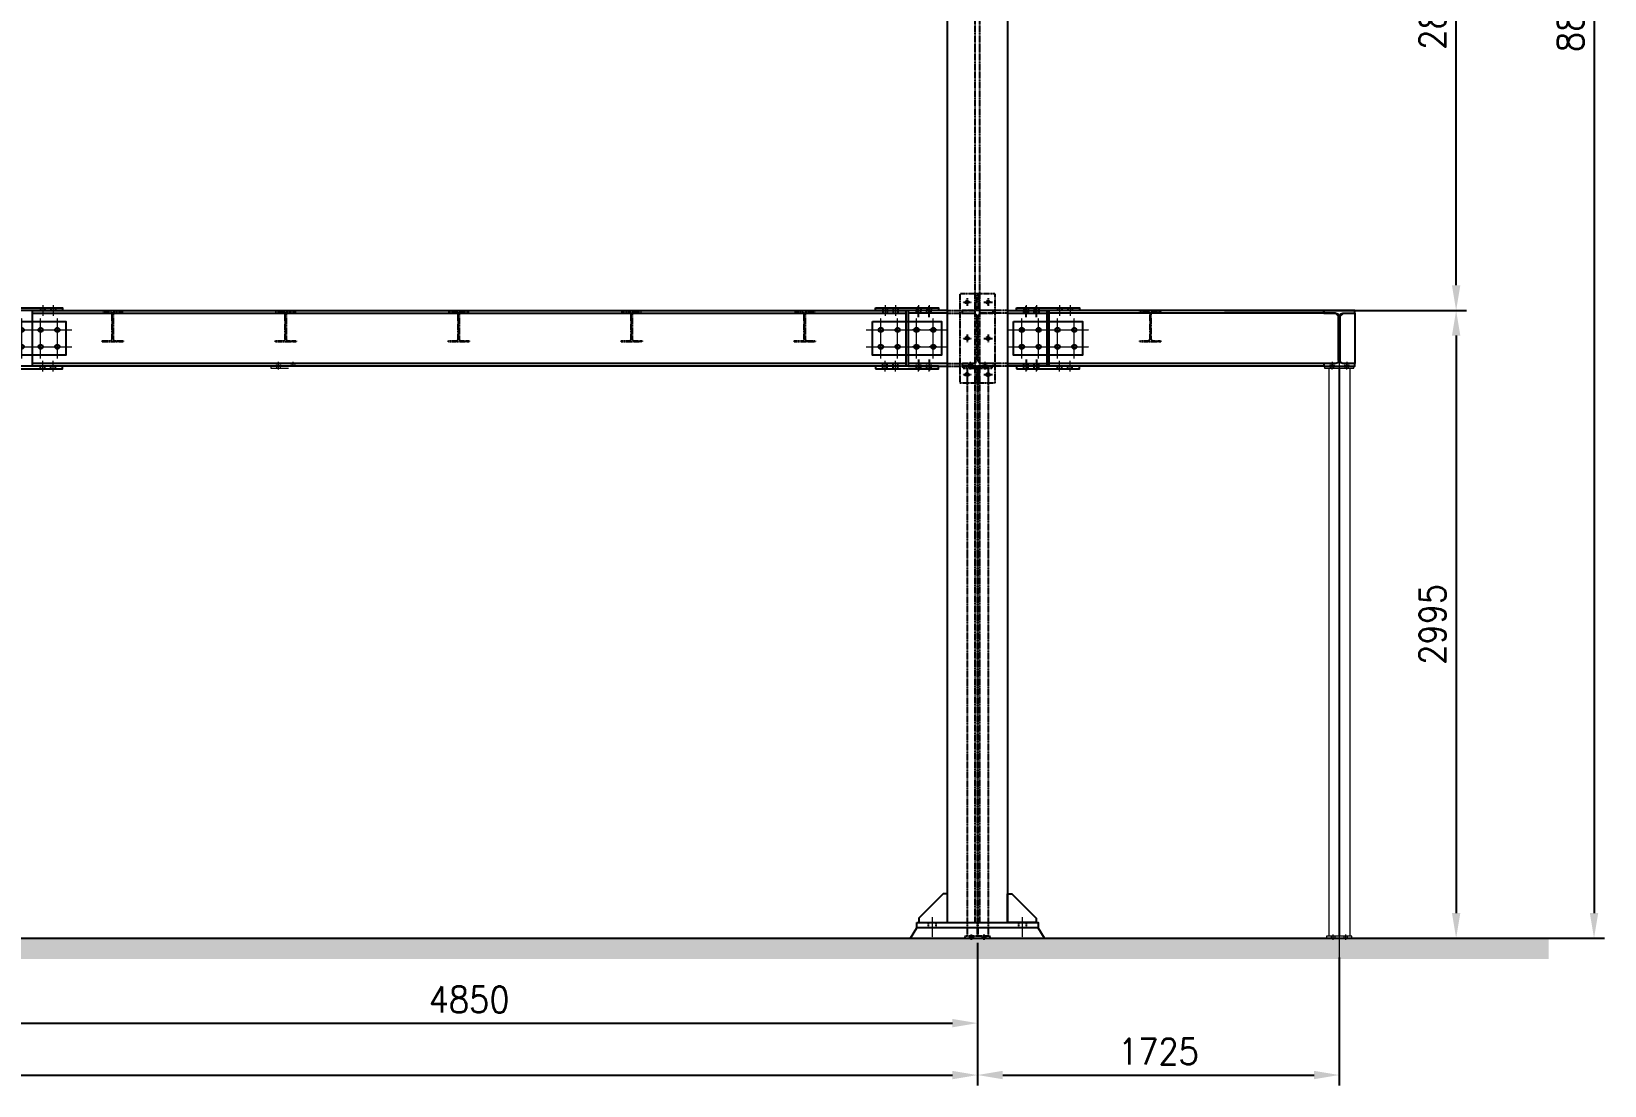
# Model space of a CAD drawing. Header units: millimetres. Extents: x 13669 to 217197, y -88248 to 24578.
# Drawn here: x 26428 to 33930, y 12129 to 17158 of the extents above; entities that cross this region are included whole.
import ezdxf

# ---------------------------------------------------------------- set-up
doc = ezdxf.new("R2010")
doc.units = ezdxf.units.MM
doc.linetypes.add('CENTER2', pattern=[1.125, 0.75, -0.125, 0.125, -0.125])
doc.linetypes.add('DASHED2', pattern=[0.375, 0.25, -0.125])
for name, color, linetype, lineweight in [('TITULOS', 6, 'Continuous', 60), ('Tx_EJES', 1, 'CENTER2', 5), ('Tx_M_CONTORNO FINO', 1, 'Continuous', 5)]:
    doc.layers.add(name, color=color, linetype=linetype, lineweight=lineweight)
for name, color, linetype in [('Tx-DDIM', 1, 'Continuous'), ('Tx_DDIM', 1, 'Continuous'), ('Tx_M_EQUIPOS', 4, 'Continuous'), ('Tx_M_EXISTENTES', 8, 'Continuous'), ('Tx_M_OCULTOS', 2, 'DASHED2'), ('Tx_M_OCULTOS FINO', 1, 'DASHED2')]:
    doc.layers.add(name, color=color, linetype=linetype)
doc.styles.add('ROMANS', font='romans.shx', dxfattribs={"width": 0.9})
doc.dimstyles.new('ESC 1-50', dxfattribs={"dimscale": 50, "dimtxt": 2.5, "dimasz": 2.4, "dimexe": 1, "dimexo": 1, "dimgap": 1, "dimtad": 1, "dimdec": 0, "dimtxsty": 'ROMANS', "dimcen": 2.5, "dimclrd": 256, "dimclre": 256, "dimclrt": 3, "dimadec": 0, "dimazin": 2, "dimtfac": 0.5, "dimtdec": 0, "dimtmove": 0, "dimatfit": 3, "dimfxl": 1, "dimtfill": 1, "dimtfillclr": 256, "dimtolj": 2, "dimlwd": -1, "dimarcsym": 0})

# ---------------------------------------------------------------- blocks, each defined once
blk = doc.blocks.new('A$Cd38fd534')
at = {"layer": 'Tx_EJES'}
for p, q in [((-69.1, 0), (319.1, 0)), ((0, -135.8), (0, 55.8)), ((80, -135.8), (80, 55.8)), ((170, -135.8), (170, 55.8)), ((250, -135.8), (250, 55.8)), ((-69.1, -80), (319.1, -80))]:
    blk.add_line(p, q, dxfattribs=at)
at = {"layer": 'Tx_M_EQUIPOS'}
blk.add_lwpolyline([(-40, 40), (290, 40), (290, -120), (-40, -120)], close=True, dxfattribs=at)
for centre in [(0, 0), (80, 0), (170, 0), (250, 0), (0, -80), (80, -80), (170, -80), (250, -80)]:
    blk.add_circle(centre, 10.5, dxfattribs=at)
blk = doc.blocks.new('A$C03c238ad')
at = {"layer": 'Tx_M_OCULTOS FINO'}
for p, q in [((-70.7, 40), (-29.3, 40)), ((-50, 58.7), (-50, 21.3)), ((29.3, 40), (70.7, 40)), ((50, 58.7), (50, 21.3)), ((-70.7, -133), (-29.3, -133)), ((-50, -114.3), (-50, -151.7)), ((29.3, -133), (70.7, -133)), ((50, -114.3), (50, -151.7)), ((-50, -287.3), (-50, -324.7)), ((50, -287.3), (50, -324.7)), ((-70.7, -306), (-29.3, -306)), ((29.3, -306), (70.7, -306))]:
    blk.add_line(p, q, dxfattribs=at)
for points in [[(-84, -346), (84, -346), (84, 80), (-84, 80)], [(-3.9, 80), (3.9, 80), (3.9, 0), (-3.9, 0)], [(-3.9, -266), (3.9, -266), (3.9, -346), (-3.9, -346)]]:
    blk.add_lwpolyline(points, close=True, dxfattribs=at)
for centre in [(-50, 40), (50, 40), (-50, -133), (50, -133), (-50, -306), (50, -306)]:
    blk.add_circle(centre, 8.5, dxfattribs=at)
blk = doc.blocks.new('A$Cf5f8315d')
at = {"layer": 'Tx_EJES'}
blk.add_line((-21.3, 0), (0, 0), dxfattribs=at)
at = {"layer": 'Tx_M_OCULTOS'}
for p, q in [((-13, 8.5), (0, 8.5)), ((-13, -8.5), (0, -8.5))]:
    blk.add_line(p, q, dxfattribs=at)
blk = doc.blocks.new('A$Cfbe9b5f4')
at = {"layer": 'Tx_EJES'}
for p, q in [((3990, 117.9), (3990, 68.1)), ((4040, 117.9), (4040, 68.1)), ((8007.4, 117.9), (8007.4, 68.1)), ((8057.4, 117.9), (8057.4, 68.1)), ((8167.4, 117.9), (8167.4, 68.1)), ((8217.4, 117.9), (8217.4, 68.1)), ((8680, 117.9), (8680, 68.1)), ((8730, 117.9), (8730, 68.1)), ((8840, 117.9), (8840, 68.1)), ((8890, 117.9), (8890, 68.1)), ((3990, -197.9), (3990, -148.1)), ((4040, -197.9), (4040, -148.1)), ((8007.4, -197.9), (8007.4, -148.1)), ((8057.4, -197.9), (8057.4, -148.1)), ((8167.4, -197.9), (8167.4, -148.1)), ((8217.4, -197.9), (8217.4, -148.1)), ((8680, -197.9), (8680, -148.1)), ((8730, -197.9), (8730, -148.1)), ((8840, -197.9), (8840, -148.1)), ((8890, -197.9), (8890, -148.1))]:
    blk.add_line(p, q, dxfattribs=at)
at = {"layer": 'Tx_M_EQUIPOS'}
for p, q in [((3940, 93), (8107.4, 93)), ((3940, 80), (8107.4, 80)), ((10100.7, 80), (10100.7, 93)), ((10155.9, 80), (10100.7, 80)), ((10170.9, 65), (10155.9, 80)), ((10178.5, 65), (10193.5, 80)), ((10170.9, -145), (10170.9, 65)), ((8106.4, -160), (3940, -160)), ((8106.4, -173), (3940, -173))]:
    blk.add_line(p, q, dxfattribs=at)
at = {"layer": 'Tx_M_EQUIPOS', "extrusion": (1.83697e-16, 1, 6.12323e-17)}
for p, q in [((10100.7, 93), (8790, 93)), ((10100.7, 80), (8790, 80)), ((10100.7, -160), (8790, -160)), ((10100.7, -173), (8790, -173))]:
    blk.add_line(p, q, dxfattribs=at)
at = {"layer": 'Tx_M_EQUIPOS'}
for points in [[(3785, 105.7), (4085, 105.7), (4085, 93), (3785, 93)], [(7962.4, 105.7), (8262.4, 105.7), (8262.4, 93), (7962.4, 93)], [(8635, 105.7), (8935, 105.7), (8935, 93), (8635, 93)], [(3785, -185.7), (4085, -185.7), (4085, -173), (3785, -173)], [(7962.4, -185.7), (8262.4, -185.7), (8262.4, -173), (7962.4, -173)], [(8635, -185.7), (8935, -185.7), (8935, -173), (8635, -173)]]:
    blk.add_lwpolyline(points, close=True, dxfattribs=at)
for points in [[(3940, 93), (3940, -173)], [(8107.4, 93), (8107.4, -173)], [(8790, -173), (8790, 93)], [(10248.7, 80), (10248.7, -160)]]:
    blk.add_lwpolyline(points, dxfattribs=at)
blk.add_lwpolyline([(10178.5, -147.3), (10178.5, 67.3, -0.414214), (10191.2, 80), (10248.7, 80), (10248.7, 93), (10100.7, 93), (10100.7, 80), (10158.2, 80, -0.414214), (10170.9, 67.3), (10170.9, -147.3, -0.414214), (10158.2, -160), (10100.7, -160), (10100.7, -173), (10248.7, -173), (10248.7, -160), (10191.2, -160, -0.414214)], format="xyb", close=True, dxfattribs=at)
at = {"layer": 'Tx_M_OCULTOS'}
for p, q in [((3979.5, 105.7), (3979.5, 92.7)), ((4000.5, 105.7), (4000.5, 92.7)), ((4029.5, 105.7), (4029.5, 92.7)), ((4050.5, 105.7), (4050.5, 92.7)), ((7996.9, 105.7), (7996.9, 80)), ((8017.9, 105.7), (8017.9, 80)), ((8046.9, 105.7), (8046.9, 80)), ((8067.9, 105.7), (8067.9, 80)), ((8156.9, 105.7), (8156.9, 92.7)), ((8177.9, 105.7), (8177.9, 92.7)), ((8206.9, 105.7), (8206.9, 92.7)), ((8227.9, 105.7), (8227.9, 92.7)), ((8669.5, 105.7), (8669.5, 80)), ((8690.5, 105.7), (8690.5, 80)), ((8719.5, 105.7), (8719.5, 80)), ((8740.5, 105.7), (8740.5, 80)), ((8829.5, 105.7), (8829.5, 92.7)), ((8850.5, 105.7), (8850.5, 92.7)), ((8879.5, 105.7), (8879.5, 92.7)), ((8900.5, 105.7), (8900.5, 92.7)), ((3979.5, -185.7), (3979.5, -172.7)), ((4000.5, -185.7), (4000.5, -172.7)), ((4029.5, -185.7), (4029.5, -172.7)), ((4050.5, -185.7), (4050.5, -172.7)), ((7996.9, -185.7), (7996.9, -160)), ((8017.9, -185.7), (8017.9, -160)), ((8046.9, -185.7), (8046.9, -160)), ((8067.9, -185.7), (8067.9, -160)), ((8156.9, -185.7), (8156.9, -172.7)), ((8177.9, -185.7), (8177.9, -172.7)), ((8206.9, -185.7), (8206.9, -172.7)), ((8227.9, -185.7), (8227.9, -172.7)), ((8669.5, -185.7), (8669.5, -160)), ((8690.5, -185.7), (8690.5, -160)), ((8719.5, -185.7), (8719.5, -160)), ((8740.5, -185.7), (8740.5, -160)), ((8829.5, -185.7), (8829.5, -172.7)), ((8850.5, -185.7), (8850.5, -172.7)), ((8879.5, -185.7), (8879.5, -172.7)), ((8900.5, -185.7), (8900.5, -172.7))]:
    blk.add_line(p, q, dxfattribs=at)
for points in [[(4312, -51.5, 0.414214), (4321.5, -42), (4321.5, 78, 0.414214), (4312, 87.5), (4273.7, 87.5), (4273.7, 93), (4373.7, 93), (4373.7, 87.5), (4335.4, 87.5, 0.414214), (4325.9, 78), (4325.9, -42, 0.414214), (4335.4, -51.5), (4373.7, -51.5), (4373.7, -57), (4273.7, -57), (4273.7, -51.5)], [(5137, -51.5, 0.414214), (5146.5, -42), (5146.5, 78, 0.414214), (5137, 87.5), (5098.7, 87.5), (5098.7, 93), (5198.7, 93), (5198.7, 87.5), (5160.4, 87.5, 0.414214), (5150.9, 78), (5150.9, -42, 0.414214), (5160.4, -51.5), (5198.7, -51.5), (5198.7, -57), (5098.7, -57), (5098.7, -51.5)], [(5962, -51.5, 0.414214), (5971.5, -42), (5971.5, 78, 0.414214), (5962, 87.5), (5923.7, 87.5), (5923.7, 93), (6023.7, 93), (6023.7, 87.5), (5985.4, 87.5, 0.414214), (5975.9, 78), (5975.9, -42, 0.414214), (5985.4, -51.5), (6023.7, -51.5), (6023.7, -57), (5923.7, -57), (5923.7, -51.5)], [(6787, -51.5, 0.414214), (6796.5, -42), (6796.5, 78, 0.414214), (6787, 87.5), (6748.7, 87.5), (6748.7, 93), (6848.7, 93), (6848.7, 87.5), (6810.4, 87.5, 0.414214), (6800.9, 78), (6800.9, -42, 0.414214), (6810.4, -51.5), (6848.7, -51.5), (6848.7, -57), (6748.7, -57), (6748.7, -51.5)], [(7612, -51.5, 0.414214), (7621.5, -42), (7621.5, 78, 0.414214), (7612, 87.5), (7573.7, 87.5), (7573.7, 93), (7673.7, 93), (7673.7, 87.5), (7635.4, 87.5, 0.414214), (7625.9, 78), (7625.9, -42, 0.414214), (7635.4, -51.5), (7673.7, -51.5), (7673.7, -57), (7573.7, -57), (7573.7, -51.5)], [(9261.8, -51.5, 0.414214), (9271.3, -42), (9271.3, 78, 0.414214), (9261.8, 87.5), (9223.4, 87.5), (9223.4, 93), (9323.4, 93), (9323.4, 87.5), (9285.1, 87.5, 0.414214), (9275.6, 78), (9275.6, -42, 0.414214), (9285.1, -51.5), (9323.4, -51.5), (9323.4, -57), (9223.4, -57), (9223.4, -51.5)]]:
    blk.add_lwpolyline(points, format="xyb", close=True, dxfattribs=at)
at = {"rotation": 270}
for p in [(5113.7, -173), (5183.7, -173), (10139.7, -173), (10209.7, -173)]:
    blk.add_blockref('A$Cf5f8315d', p, dxfattribs=at)
blk = doc.blocks.new('*D22')
at = {"layer": 'Defpoints', "color": 0, "transparency": 16777216}
for p in [(26090, 12853.8), (30940, 12860.3), (30940, 12426.9)]:
    blk.add_point(p, dxfattribs=at)
at = {"layer": 'Tx_DDIM', "lineweight": -2, "transparency": 16777216}
for p, q in [((26090, 12803.8), (26090, 12376.9)), ((30940, 12810.3), (30940, 12376.9))]:
    blk.add_line(p, q, dxfattribs=at)
at = {"layer": 'Tx_DDIM', "transparency": 16777216}
blk.add_line((26210, 12426.9), (30820, 12426.9), dxfattribs=at)
for points in [[(26210, 12446.9), (26210, 12406.9), (26090, 12426.9)], [(30820, 12446.9), (30820, 12406.9), (30940, 12426.9)]]:
    blk.add_solid(points, dxfattribs=at)
at = {"layer": 'Tx_DDIM', "color": 3, "transparency": 16777216, "insert": (28515, 12539.4), "char_height": 125, "attachment_point": 5, "style": 'ROMANS', "bg_fill": 3, "box_fill_scale": 1.1, "bg_fill_color": 256, "bg_fill_true_color": 13158600, "bg_fill_transparency": 0}
blk.add_mtext('\\A2;4850', dxfattribs=at)
blk = doc.blocks.new('*D23')
at = {"layer": 'Defpoints', "color": 0, "transparency": 16777216}
for p in [(30940, 12860.3), (32665, 12790), (32665, 12179.3)]:
    blk.add_point(p, dxfattribs=at)
at = {"layer": 'Tx_DDIM', "lineweight": -2, "transparency": 16777216}
for p, q in [((30940, 12810.3), (30940, 12129.3)), ((32665, 12740), (32665, 12129.3))]:
    blk.add_line(p, q, dxfattribs=at)
at = {"layer": 'Tx_DDIM', "transparency": 16777216}
blk.add_line((31060, 12179.3), (32545, 12179.3), dxfattribs=at)
for points in [[(31060, 12199.3), (31060, 12159.3), (30940, 12179.3)], [(32545, 12199.3), (32545, 12159.3), (32665, 12179.3)]]:
    blk.add_solid(points, dxfattribs=at)
at = {"layer": 'Tx_DDIM', "color": 3, "transparency": 16777216, "insert": (31802.5, 12291.8), "char_height": 125, "attachment_point": 5, "style": 'ROMANS', "bg_fill": 3, "box_fill_scale": 1.1, "bg_fill_color": 256, "bg_fill_true_color": 13158600, "bg_fill_transparency": 0}
blk.add_mtext('\\A2;1725', dxfattribs=at)
blk = doc.blocks.new('*D41')
at = {"layer": 'Defpoints', "color": 0, "transparency": 16777216}
for p in [(32067.2, 15827.1), (32067.2, 12832.1), (33222.6, 12832.1)]:
    blk.add_point(p, dxfattribs=at)
at = {"layer": 'Tx_DDIM', "lineweight": -2, "transparency": 16777216}
for p, q in [((32117.2, 15827.1), (33272.6, 15827.1)), ((32117.2, 12832.1), (33272.6, 12832.1))]:
    blk.add_line(p, q, dxfattribs=at)
at = {"layer": 'Tx_DDIM', "transparency": 16777216}
blk.add_line((33222.6, 15707.1), (33222.6, 12952.1), dxfattribs=at)
for points in [[(33202.6, 15707.1), (33242.6, 15707.1), (33222.6, 15827.1)], [(33202.6, 12952.1), (33242.6, 12952.1), (33222.6, 12832.1)]]:
    blk.add_solid(points, dxfattribs=at)
at = {"layer": 'Tx_DDIM', "color": 3, "transparency": 16777216, "insert": (33110.1, 14329.6), "char_height": 125, "attachment_point": 5, "rotation": 90, "style": 'ROMANS', "bg_fill": 3, "box_fill_scale": 1.1, "bg_fill_color": 256, "bg_fill_true_color": 13158600, "bg_fill_transparency": 0}
blk.add_mtext('\\A2;2995', dxfattribs=at)
blk = doc.blocks.new('*D42')
at = {"layer": 'Defpoints', "color": 0, "transparency": 16777216}
for p in [(31780.8, 18700.1), (33222.6, 18700.1), (32067.2, 15827.1)]:
    blk.add_point(p, dxfattribs=at)
at = {"layer": 'Tx_DDIM', "lineweight": -2, "transparency": 16777216}
for p, q in [((31830.8, 18700.1), (33272.6, 18700.1)), ((32117.2, 15827.1), (33272.6, 15827.1))]:
    blk.add_line(p, q, dxfattribs=at)
at = {"layer": 'Tx_DDIM', "transparency": 16777216}
blk.add_line((33222.6, 15947.1), (33222.6, 18580.1), dxfattribs=at)
for points in [[(33202.6, 18580.1), (33242.6, 18580.1), (33222.6, 18700.1)], [(33202.6, 15947.1), (33242.6, 15947.1), (33222.6, 15827.1)]]:
    blk.add_solid(points, dxfattribs=at)
at = {"layer": 'Tx_DDIM', "color": 3, "transparency": 16777216, "insert": (33110.1, 17263.6), "char_height": 125, "attachment_point": 5, "rotation": 90, "style": 'ROMANS', "bg_fill": 3, "box_fill_scale": 1.1, "bg_fill_color": 256, "bg_fill_true_color": 13158600, "bg_fill_transparency": 0}
blk.add_mtext('\\A2;2873', dxfattribs=at)
blk = doc.blocks.new('*D44')
at = {"layer": 'Defpoints', "color": 0, "transparency": 16777216}
for p in [(32203, 21672.8), (32325.8, 12832.1), (33880.4, 12832.1)]:
    blk.add_point(p, dxfattribs=at)
at = {"layer": 'Tx_DDIM', "lineweight": -2, "transparency": 16777216}
for p, q in [((32253, 21672.8), (33930.4, 21672.8)), ((32375.8, 12832.1), (33930.4, 12832.1))]:
    blk.add_line(p, q, dxfattribs=at)
at = {"layer": 'Tx_DDIM', "transparency": 16777216}
blk.add_line((33880.4, 21552.8), (33880.4, 12952.1), dxfattribs=at)
for points in [[(33860.4, 21552.8), (33900.4, 21552.8), (33880.4, 21672.8)], [(33860.4, 12952.1), (33900.4, 12952.1), (33880.4, 12832.1)]]:
    blk.add_solid(points, dxfattribs=at)
at = {"layer": 'Tx_DDIM', "color": 3, "transparency": 16777216, "insert": (33767.9, 17252.4), "char_height": 125, "attachment_point": 5, "rotation": 90, "style": 'ROMANS', "bg_fill": 3, "box_fill_scale": 1.1, "bg_fill_color": 256, "bg_fill_true_color": 13158600, "bg_fill_transparency": 0}
blk.add_mtext('\\A2;8841', dxfattribs=at)
blk = doc.blocks.new('*D24')
at = {"layer": 'Defpoints', "color": 0, "transparency": 16777216}
for p in [(19879.6, 12649.1), (30940, 12592.7), (30940, 12179.1)]:
    blk.add_point(p, dxfattribs=at)
at = {"layer": 'Tx_DDIM', "lineweight": -2, "transparency": 16777216}
for p, q in [((19879.6, 12599.1), (19879.6, 12129.1)), ((30940, 12542.7), (30940, 12129.1))]:
    blk.add_line(p, q, dxfattribs=at)
at = {"layer": 'Tx_DDIM', "transparency": 16777216}
blk.add_line((19999.6, 12179.1), (30820, 12179.1), dxfattribs=at)
for points in [[(19999.6, 12199.1), (19999.6, 12159.1), (19879.6, 12179.1)], [(30820, 12199.1), (30820, 12159.1), (30940, 12179.1)]]:
    blk.add_solid(points, dxfattribs=at)
at = {"layer": 'Tx_DDIM', "color": 3, "transparency": 16777216, "insert": (25409.8, 12291.6), "char_height": 125, "attachment_point": 5, "style": 'ROMANS', "bg_fill": 3, "box_fill_scale": 1.1, "bg_fill_color": 256, "bg_fill_true_color": 13158600, "bg_fill_transparency": 0}
blk.add_mtext('\\A2;11060', dxfattribs=at)

msp = doc.modelspace()

# ---------------------------------------------------------------- hatches: boundary and pattern name
h = msp.add_hatch()
h.set_pattern_fill('EARTH', color=9, scale=400, angle=45)
h.set_pattern_definition([(45, (20342.91, 8099.01), (0, 141.42136), [100, -100]), (45, (20316.39, 8125.53), (0, 141.42136), [100, -100]), (45, (20289.87, 8152.05), (0, 141.42136), [100, -100]), (135, (20289.87, 8169.72), (-141.42136, 1e-14), [100, -100]), (135, (20316.39, 8196.24), (-141.42136, 1e-14), [100, -100]), (135, (20342.91, 8222.76), (-141.42136, 1e-14), [100, -100])])
h.paths.add_polyline_path([(19806.9768686, 12832.0886504), (19806.9768686, 12732.0886504), (33664.5946859, 12732.0886504), (33664.5946859, 12832.0886504)])

# ---------------------------------------------------------------- linework, layer by layer
at = {"color": 9}
for p, q in [((30619.9664949, 12832.0886504), (30649.9664949, 12882.0886504)), ((31259.9664949, 12832.0886504), (31229.9664949, 12882.0886504))]:
    msp.add_line(p, q, dxfattribs=at)
at = {"layer": 'Tx-DDIM'}
for p, q in [((30658.6664949, 15794.358387), (30658.6664949, 15846.8189138)), ((30708.6664949, 15794.358387), (30708.6664949, 15846.8189138)), ((31171.2664949, 15794.358387), (31171.2664949, 15846.8189138)), ((31221.2664949, 15794.358387), (31221.2664949, 15846.8189138)), ((30658.6664949, 15593.8189138), (30658.6664949, 15541.358387)), ((30708.6664949, 15593.8189138), (30708.6664949, 15541.358387)), ((31171.2664949, 15593.8189138), (31171.2664949, 15541.358387)), ((31221.2664949, 15593.8189138), (31221.2664949, 15541.358387))]:
    msp.add_line(p, q, dxfattribs=at)
at = {"layer": 'Tx_EJES'}
for p, q in [((30667.5164949, 15734.0886504), (30629.8164949, 15734.0886504)), ((30648.6664949, 15715.2386504), (30648.6664949, 15752.9386504)), ((30747.5164949, 15734.0886504), (30709.8164949, 15734.0886504)), ((30728.6664949, 15715.2386504), (30728.6664949, 15752.9386504)), ((31132.4164949, 15734.0886504), (31170.1164949, 15734.0886504)), ((31151.2664949, 15715.2386504), (31151.2664949, 15752.9386504)), ((31212.4164949, 15734.0886504), (31250.1164949, 15734.0886504)), ((31231.2664949, 15715.2386504), (31231.2664949, 15752.9386504)), ((30667.5164949, 15654.0886504), (30629.8164949, 15654.0886504)), ((30648.6664949, 15635.2386504), (30648.6664949, 15672.9386504)), ((30747.5164949, 15654.0886504), (30709.8164949, 15654.0886504)), ((30728.6664949, 15635.2386504), (30728.6664949, 15672.9386504)), ((31132.4164949, 15654.0886504), (31170.1164949, 15654.0886504)), ((31151.2664949, 15635.2386504), (31151.2664949, 15672.9386504)), ((31212.4164949, 15654.0886504), (31250.1164949, 15654.0886504)), ((31231.2664949, 15635.2386504), (31231.2664949, 15672.9386504)), ((30724.9664949, 12836.7886504), (30724.9664949, 12932.4886504)), ((31154.9664949, 12836.7886504), (31154.9664949, 12932.4886504))]:
    msp.add_line(p, q, dxfattribs=at)
at = {"layer": 'Tx_M_CONTORNO FINO'}
for p, q in [((32664.9664949, 15607.6613122), (32664.9664949, 12667.6798965)), ((27596.4664949, 15561.0886507), (27596.4664949, 15551.5886507)), ((27596.4664949, 15561.0886507), (27596.4664949, 15561.0886507)), ((27604.9664949, 15570.2129612), (27604.9664949, 15545.5959786)), ((27613.4664949, 15561.0886507), (27613.4664949, 15551.5886507)), ((27613.4664949, 15561.0886507), (27613.4664949, 15561.0886507)), ((32614.9664949, 15551.5886507), (32614.9664949, 12841.5886506)), ((32621.4664949, 15561.0886507), (32621.4664949, 15551.5886507)), ((32621.4664949, 15561.0886507), (32621.4664949, 15561.0886507)), ((32629.9664949, 15570.2129612), (32629.9664949, 15545.5959786)), ((32638.4664949, 15561.0886507), (32638.4664949, 15551.5886507)), ((32638.4664949, 15561.0886507), (32638.4664949, 15561.0886507)), ((32662.8064949, 15551.5886507), (32662.8064949, 12841.5886506)), ((32667.1264949, 15551.5886507), (32667.1264949, 12841.5886506)), ((32691.4664949, 15561.0886507), (32691.4664949, 15551.5886507)), ((32691.4664949, 15561.0886507), (32691.4664949, 15561.0886507)), ((32699.9664949, 15570.2129612), (32699.9664949, 15545.5959786)), ((32708.4664949, 15561.0886507), (32708.4664949, 15551.5886507)), ((32708.4664949, 15561.0886507), (32708.4664949, 15561.0886507)), ((32714.9664949, 15551.5886507), (32714.9664949, 12841.5886506)), ((32626.4664949, 12841.5886506), (32626.4664949, 12832.0886506)), ((32634.9664949, 12849.1471419), (32634.9664949, 12824.5301594)), ((32643.4664949, 12841.5886506), (32643.4664949, 12832.0886506)), ((32686.4664949, 12841.5886506), (32686.4664949, 12832.0886506)), ((32694.9664949, 12849.1471419), (32694.9664949, 12824.5301594)), ((32703.4664949, 12841.5886506), (32703.4664949, 12832.0886506))]:
    msp.add_line(p, q, dxfattribs=at)
for points in [[(27653.2498281, 15561.0886507), (27569.9664949, 15561.0886507), (27569.9664949, 15551.5886507), (27653.2498281, 15551.5886507)], [(32614.9664949, 12832.0886506), (32714.9664949, 12832.0886506)]]:
    msp.add_lwpolyline(points, dxfattribs=at)
for points in [[(32734.9664949, 15561.0886507), (32594.9664949, 15561.0886507), (32594.9664949, 15551.5886507), (32734.9664949, 15551.5886507)], [(32604.9664949, 12832.0886506), (32724.9664949, 12832.0886506), (32724.9664949, 12841.5886506), (32604.9664949, 12841.5886506)]]:
    msp.add_lwpolyline(points, close=True, dxfattribs=at)
at = {"layer": 'Tx_M_EQUIPOS'}
for p, q in [((30796.4664949, 15814.0886504), (30608.6664949, 15814.0886504)), ((31083.466495, 15814.0886504), (31271.2664949, 15814.0886504)), ((30796.4664949, 15574.0886504), (30608.6664949, 15574.0886504)), ((31083.466495, 15574.0886504), (31271.2664949, 15574.0886504))]:
    msp.add_line(p, q, dxfattribs=at)
for points in [[(31084.4664949, 12907.4886504), (31084.4664949, 21006.0604752), (31083.4664949, 21672.7686502), (30796.4664949, 21672.7686502), (30795.4664949, 21021.9604752), (30795.4664949, 12907.4886504)], [(30796.4664949, 13044.4886504), (30776.4664949, 13044.4886504), (30659.9664948, 12927.4886504), (30659.9664948, 12907.4886504), (30796.4664949, 12907.4886504)], [(31083.4664949, 13044.4886504), (31103.4664949, 13044.4886504), (31219.966495, 12927.4886504), (31219.966495, 12907.4886504), (31083.4664949, 12907.4886504)], [(30649.9664949, 12907.4886504), (31229.9664949, 12907.4886504), (31229.9664949, 12882.0886504), (30649.9664949, 12882.0886504)]]:
    msp.add_lwpolyline(points, close=True, dxfattribs=at)
for points in [[(30796.4664949, 15827.0886504), (30608.6664949, 15827.0886504), (30608.6664949, 15561.0886504), (30796.4664949, 15561.0886504)], [(31083.466495, 15827.0886504), (31271.2664949, 15827.0886504), (31271.2664949, 15561.0886504), (31083.466495, 15561.0886504)]]:
    msp.add_lwpolyline(points, dxfattribs=at)
for centre in [(30648.6664949, 15734.0886504), (30728.6664949, 15734.0886504), (31151.2664949, 15734.0886504), (31231.2664949, 15734.0886504), (30648.6664949, 15654.0886504), (30728.6664949, 15654.0886504), (31151.2664949, 15654.0886504), (31231.2664949, 15654.0886504)]:
    msp.add_circle(centre, 10.5, dxfattribs=at)
at = {"layer": 'Tx_M_EXISTENTES'}
msp.add_line((19806.9768686, 12832.0886504), (33661.1646177, 12832.0886504), dxfattribs=at)
for centre in [(30648.6664949, 15734.0886504), (30728.6664949, 15734.0886504), (31151.2664949, 15734.0886504), (31231.2664949, 15734.0886504), (30648.6664949, 15654.0886504), (30728.6664949, 15654.0886504), (31151.2664949, 15654.0886504), (31231.2664949, 15654.0886504)]:
    msp.add_circle(centre, 9.525, dxfattribs=at)
at = {"layer": 'Tx_M_OCULTOS', "extrusion": (6.12323e-17, 1, -1.83697e-16)}
for p, q in [((30928.6664949, 12907.4886504), (30928.6664949, 21672.7686502)), ((30951.2664949, 12907.4886504), (30951.2664949, 21672.7686502))]:
    msp.add_line(p, q, dxfattribs=at)
at = {"layer": 'Tx_M_OCULTOS'}
for p, q in [((30648.1613551, 15814.0886504), (30648.1613551, 15827.0886504)), ((30669.1716346, 15814.0886504), (30669.1716346, 15827.0886504)), ((30698.1613551, 15814.0886504), (30698.1613551, 15827.0886504)), ((30719.1716346, 15814.0886504), (30719.1716346, 15827.0886504)), ((30796.4664949, 15827.0886504), (30928.6664949, 15827.0886504)), ((30796.4664949, 15814.0886504), (30928.6664949, 15814.0886504)), ((31083.466495, 15827.0886504), (30951.2664949, 15827.0886504)), ((31083.466495, 15814.0886504), (30951.2664949, 15814.0886504)), ((31160.7613552, 15814.0886504), (31160.7613552, 15827.0886504)), ((31181.7716346, 15814.0886504), (31181.7716346, 15827.0886504)), ((31210.7613552, 15814.0886504), (31210.7613552, 15827.0886504)), ((31231.7716346, 15814.0886504), (31231.7716346, 15827.0886504)), ((30648.1613551, 15561.0886504), (30648.1613551, 15574.0886504)), ((30669.1716346, 15561.0886504), (30669.1716346, 15574.0886504)), ((30698.1613551, 15561.0886504), (30698.1613551, 15574.0886504)), ((30719.1716346, 15561.0886504), (30719.1716346, 15574.0886504)), ((30796.4664949, 15574.0886504), (30928.6664949, 15574.0886504)), ((30796.4664949, 15561.0886504), (30928.6664949, 15561.0886504)), ((31083.466495, 15574.0886504), (30951.2664949, 15574.0886504)), ((31083.466495, 15561.0886504), (30951.2664949, 15561.0886504)), ((31160.7613552, 15561.0886504), (31160.7613552, 15574.0886504)), ((31181.7716346, 15561.0886504), (31181.7716346, 15574.0886504)), ((31210.7613552, 15561.0886504), (31210.7613552, 15574.0886504)), ((31231.7716346, 15561.0886504), (31231.7716346, 15574.0886504)), ((30706.4664949, 12882.0886504), (30706.4664949, 12907.4886504)), ((30743.4664949, 12882.0886504), (30743.4664949, 12907.4886504)), ((31136.4664949, 12882.0886504), (31136.4664949, 12907.4886504)), ((31173.4664949, 12882.0886504), (31173.4664949, 12907.4886504))]:
    msp.add_line(p, q, dxfattribs=at)
at = {"layer": 'Tx_M_OCULTOS FINO'}
for p, q in [((30889.9803654, 15551.5886496), (30889.9803654, 12841.5886496)), ((30896.4803654, 15561.0886496), (30896.4803654, 15551.5886496)), ((30896.4803654, 15561.0886496), (30896.4803654, 15561.0886496)), ((30904.9803654, 15570.2129601), (30904.9803654, 15545.5959776)), ((30913.4803654, 15561.0886496), (30913.4803654, 15551.5886496)), ((30913.4803654, 15561.0886496), (30913.4803654, 15561.0886496)), ((30937.8203654, 15551.5886496), (30937.8203654, 12841.5886496)), ((30942.1403654, 15551.5886496), (30942.1403654, 12841.5886496)), ((30966.4803654, 15561.0886496), (30966.4803654, 15551.5886496)), ((30966.4803654, 15561.0886496), (30966.4803654, 15561.0886496)), ((30974.9803654, 15570.2129601), (30974.9803654, 15545.5959776)), ((30983.4803654, 15561.0886496), (30983.4803654, 15551.5886496)), ((30983.4803654, 15561.0886496), (30983.4803654, 15561.0886496)), ((30989.9803654, 15551.5886496), (30989.9803654, 12841.5886496)), ((30901.4803654, 12841.5886496), (30901.4803654, 12832.0886496)), ((30909.9803654, 12849.1471409), (30909.9803654, 12824.5301583)), ((30918.4803654, 12841.5886496), (30918.4803654, 12832.0886496)), ((30961.4803654, 12841.5886496), (30961.4803654, 12832.0886496)), ((30969.9803654, 12849.1471409), (30969.9803654, 12824.5301583)), ((30978.4803654, 12841.5886496), (30978.4803654, 12832.0886496))]:
    msp.add_line(p, q, dxfattribs=at)
msp.add_lwpolyline([(30956.4545835, 15814.0886684), (31013.9545835, 15814.0886684), (31013.9545835, 15827.0886684), (30865.9545835, 15827.0886684), (30865.9545835, 15814.0886684), (30923.4545835, 15814.0886684, -0.4142135624), (30936.1545835, 15801.3886684), (30936.1545835, 15586.7886684, -0.4142135624), (30923.4545835, 15574.0886684), (30865.9545835, 15574.0886684), (30865.9545835, 15561.0886684), (31013.9545835, 15561.0886684), (31013.9545835, 15574.0886684), (30956.4545835, 15574.0886684, -0.4142135624), (30943.7545835, 15586.7886684), (30943.7545835, 15801.3886684, -0.4142135624)], format="xyb", close=True, dxfattribs=at)
for points in [[(31009.9803654, 15561.0886496), (30869.9803654, 15561.0886496), (30869.9803654, 15551.5886496), (31009.9803654, 15551.5886496)], [(30879.9803654, 12832.0886496), (30999.9803654, 12832.0886496), (30999.9803654, 12841.5886496), (30879.9803654, 12841.5886496)]]:
    msp.add_lwpolyline(points, close=True, dxfattribs=at)
msp.add_lwpolyline([(30889.9803654, 12832.0886496), (30989.9803654, 12832.0886496)], dxfattribs=at)
msp.add_lwpolyline([(30889.9803654, 12832.0886496), (30989.9803654, 12832.0886496)], dxfattribs=at)

# ---------------------------------------------------------------- block references
msp.add_blockref('A$Cfbe9b5f4', (22491.2664949, 15734.0886507))
at = {"layer": 'TITULOS'}
for p in [(26301.2664951, 15734.0886504), (30478.6664949, 15734.0886504), (31151.2664949, 15734.0886504)]:
    msp.add_blockref('A$Cd38fd534', p, dxfattribs=at)
at = {"layer": 'Tx_M_EQUIPOS'}
msp.add_blockref('A$C03c238ad', (30939.9803654, 15827.0886496), dxfattribs=at)
at = {"layer": 'Tx_M_OCULTOS FINO', "rotation": 270}
for p in [(30904.9803654, 15561.0886684), (30974.9803654, 15561.0886684)]:
    msp.add_blockref('A$Cf5f8315d', p, dxfattribs=at)

# ---------------------------------------------------------------- next in the draw order: dimensions: what is measured, and where the dimension line sits
at = {"layer": 'Tx_DDIM'}
dim = msp.add_linear_dim(base=(30939.9664949, 12426.882215), p1=(26089.9664948, 12853.8308021), p2=(30939.9664949, 12860.2768781), dimstyle='ESC 1-50', override={"dimtmove": 1}, dxfattribs=at)
dim.commit()
dim.dimension.update_dxf_attribs({"geometry": '*D22', "text_midpoint": (28514.9664948, 12539.382215)})

# ---------------------------------------------------------------- next in the draw order: dimensions: what is measured, and where the dimension line sits
dim = msp.add_linear_dim(base=(32664.9664949, 12179.2884893), p1=(30939.9664949, 12860.2768781), p2=(32664.9664949, 12790.0261102), dimstyle='ESC 1-50', override={"dimtmove": 1}, dxfattribs=at)
dim.commit()
dim.dimension.update_dxf_attribs({"geometry": '*D23', "text_midpoint": (31802.4664949, 12291.7884893)})

# ---------------------------------------------------------------- next in the draw order: dimensions: what is measured, and where the dimension line sits
dim = msp.add_linear_dim(base=(33222.6057646, 12832.0886504), p1=(32067.1993063, 15827.0886506), p2=(32067.1993063, 12832.0886504), angle=90, dimstyle='ESC 1-50', override={"dimtmove": 1}, dxfattribs=at)
dim.commit()
dim.dimension.update_dxf_attribs({"geometry": '*D41', "text_midpoint": (33110.1057646, 14329.5886505)})
dim = msp.add_linear_dim(base=(30939.9664949, 12179.1042928), p1=(19879.6310519, 12649.1452451), p2=(30939.9664949, 12592.704037), dimstyle='ESC 1-50', dxfattribs=at)
dim.commit()
dim.dimension.update_dxf_attribs({"geometry": '*D24', "text_midpoint": (25409.7987734, 12291.6042928)})

# ---------------------------------------------------------------- next in the draw order: dimensions: what is measured, and where the dimension line sits
dim = msp.add_linear_dim(base=(33222.6057646, 18700.0886501), p1=(32067.1993063, 15827.0886506), p2=(31780.7851082, 18700.0886501), angle=90, dimstyle='ESC 1-50', override={"dimtmove": 1}, dxfattribs=at)
dim.commit()
dim.dimension.update_dxf_attribs({"geometry": '*D42', "text_midpoint": (33110.1057646, 17263.5886504)})

# ---------------------------------------------------------------- next in the draw order: dimensions: what is measured, and where the dimension line sits
dim = msp.add_linear_dim(base=(33880.4403959, 12832.0886504), p1=(32203.0361298, 21672.7686502), p2=(32325.8229587, 12832.0886504), angle=90, dimstyle='ESC 1-50', override={"dimtmove": 1}, dxfattribs=at)
dim.commit()
dim.dimension.update_dxf_attribs({"geometry": '*D44', "text_midpoint": (33767.9403959, 17252.4286503)})

doc.saveas('drawing.dxf')
